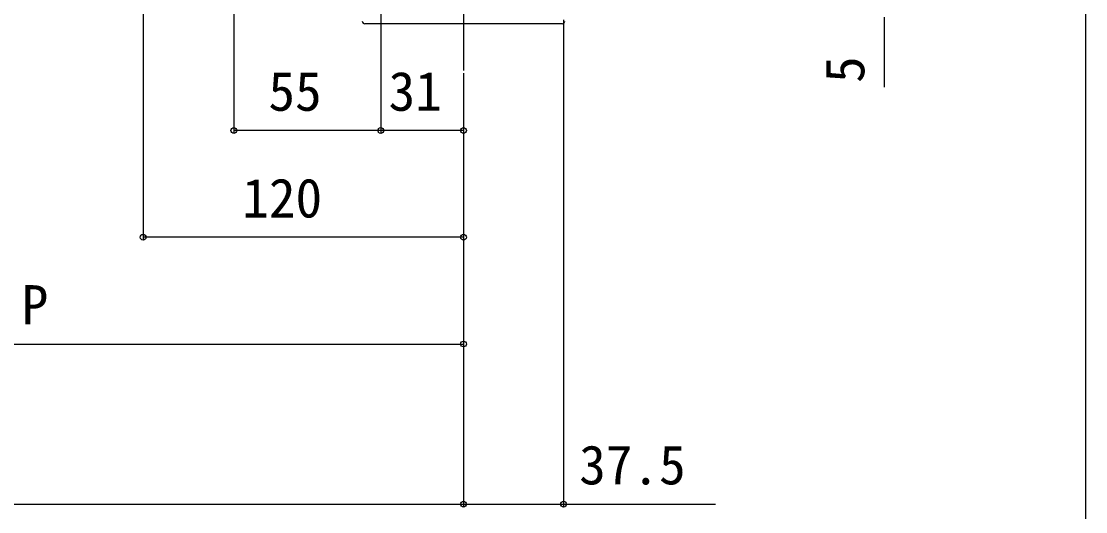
# Model space of a CAD drawing. Units: millimetres, scale not verified. Extents: x -875 to 875, y -1304 to 1297.
# Drawn here: x 476.4 to 875, y -81.5 to 102.2 of the extents above; entities that cross this region are included whole.
import ezdxf
from ezdxf.enums import TextEntityAlignment as Align

# ---------------------------------------------------------------- set-up
doc = ezdxf.new("R2010")
doc.units = ezdxf.units.MM
doc.header["$LTSCALE"] = 8
for name, color, linetype in [('0-4_YKK_12', 2, 'Continuous'), ('0-5_YKK_13', 4, 'Continuous'), ('0-7_YKK_D', 6, 'Continuous'), ('0-8_YKK_ZWAK', 7, 'Continuous')]:
    doc.layers.add(name, color=color, linetype=linetype)
doc.styles.add('ＭＳ ゴシック', font='')
doc.styles.get('ＭＳ ゴシック').set_extended_font_data('MS Gothic')

msp = doc.modelspace()

# ---------------------------------------------------------------- linework, layer by layer
at = {"layer": '0-4_YKK_12'}
msp.add_line((642, 695.797), (642, 83.8), dxfattribs=at)
at = {"layer": '0-5_YKK_13'}
msp.add_line((678.906, 101.3), (605.094, 101.3), dxfattribs=at)
for centre, start, end in [((605.094, 102.3), 183.5, 270), ((678.906, 102.3), 270, 356.5)]:
    msp.add_arc(centre, 1, start, end, dxfattribs=at)
at = {"layer": '0-7_YKK_D'}
for p, q in [((556, 173.1), (556, 60.3)), ((522, 148.8), (522, 20.3)), ((611, 108.1), (611, 60.3)), ((611, 108.1), (611, 60.3)), ((799.5, 103.8), (799.5, 77.609)), ((679.501, 102.8), (679.501, -79.7)), ((642, 82.8), (642, -79.7)), ((642, 82.8), (642, 60.3)), ((642, 82.8), (642, -19.7)), ((642, 82.8), (642, -79.7)), ((642, 82.8), (642, 20.3)), ((611, 61.3), (556, 61.3)), ((642, 61.3), (611, 61.3)), ((642, 21.3), (522, 21.3)), ((329.5, -18.7), (642, -18.7)), ((17, -78.7), (642, -78.7))]:
    msp.add_line(p, q, dxfattribs=at)
msp.add_lwpolyline([(642, -78.7), (679.501, -78.7), (736.392, -78.7)], dxfattribs=at)
for centre in [(556, 61.3), (611, 61.3), (611, 61.3), (642, 61.3), (522, 21.3), (642, 21.3), (642, -18.7), (642, -78.7), (642, -78.7), (679.501, -78.7)]:
    msp.add_circle(centre, 1.075, dxfattribs=at)
at = {"layer": '0-8_YKK_ZWAK'}
msp.add_lwpolyline([(-875, -1304.2), (875, -1304.2), (875, 1245.8)], dxfattribs=at)

# ---------------------------------------------------------------- texts
at = {"layer": '0-7_YKK_D', "style": 'ＭＳ ゴシック'}
msp.add_text('5', height=14.66, rotation=90, dxfattribs=at).set_placement((796.5, 79.132), align=Align.BOTTOM_LEFT)
for s, p in [('55', (568.955, 64.3)), ('31', (613.943, 64.3)), ('120', (559.159, 24.3)), ('P', (476.545, -15.7)), ('37.5', (685.324, -75.7))]:
    msp.add_text(s, height=14.66, dxfattribs=at).set_placement(p, align=Align.BOTTOM_LEFT)

doc.saveas('drawing.dxf')
